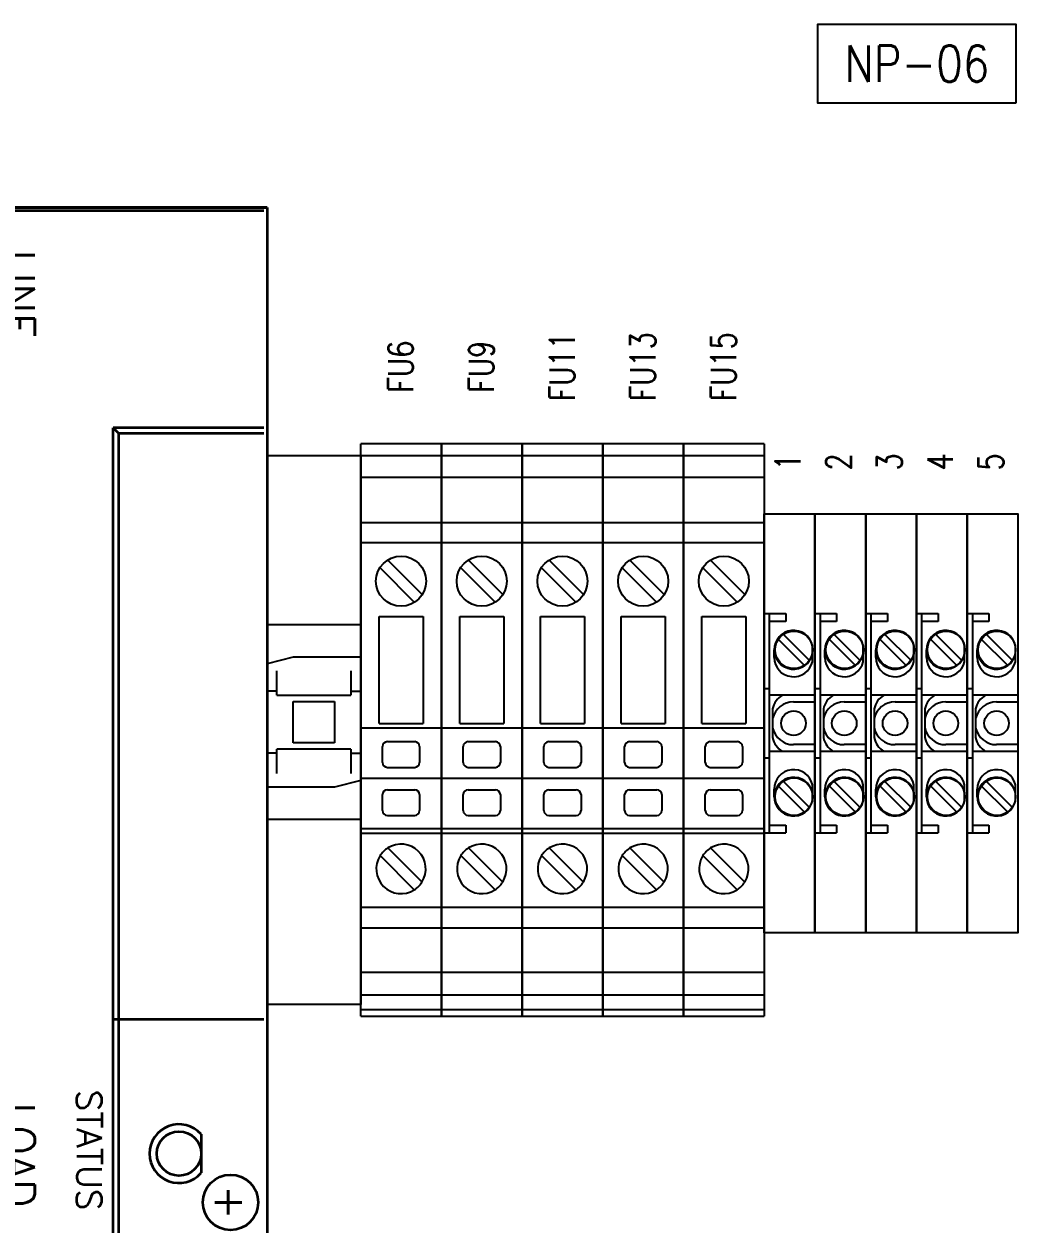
# Model space of a CAD drawing. Header units: inches. Extents: x -4 to 280, y -9 to 35.
# Drawn here: x 38.091 to 42.043, y 22.193 to 26.964 of the extents above; entities that cross this region are included whole.
import ezdxf
from ezdxf.enums import TextEntityAlignment as Align

# ---------------------------------------------------------------- set-up
doc = ezdxf.new("R2010")
doc.units = ezdxf.units.IN
doc.header["$LTSCALE"] = 0.5
doc.header["$MEASUREMENT"] = 0
doc.linetypes.add('DOT', pattern=[0.25, 0, -0.25])
for name, color, linetype in [('1', 7, 'Continuous'), ('PITEM', 20, 'Continuous'), ('WIRENO', 71, 'Continuous')]:
    doc.layers.add(name, color=color, linetype=linetype)
doc.layers.add('E-EQPM', color=6, linetype='Continuous', lineweight=35)
doc.layers.add('TERM_24VDC', color=5, linetype='Continuous', lineweight=5)
doc.styles.add('RomanS', font='romans.shx', dxfattribs={"width": 0.85})
doc.styles.get("Standard").update_dxf_attribs({"font": 'romans.shx', "width": 0.85})
doc.styles.add('WD', font='romans.shx')

# ---------------------------------------------------------------- blocks, each defined once
blk = doc.blocks.new('Surge')
for p, q in [((0, 0), (0, 4.101)), ((3.1, 4.101), (0, 4.101)), ((0, 0), (0, 4.1)), ((3.088, 4.0889), (0.0121, 4.0889)), ((3.088, 4.0889), (3.088, 0.0121)), ((3.1, 0), (3.1, 4.101)), ((3.1, 0), (3.1, 4.1)), ((0, 0), (3.1, 0)), ((3.1, 0), (0, 0)), ((3.088, 0.0121), (0.0121, 0.0121))]:
    blk.add_line(p, q)
at = {"color": 8}
for p, q in [((0.5891, 4.0889), (0.5891, 0.898)), ((0.6111, 4.0889), (0.6111, 0.876)), ((0.262, 3.684), (0.262, 3.838)), ((1.314, 3.832), (1.179, 3.697)), ((1.619, 3.833), (1.479, 3.693)), ((1.781, 3.692), (1.916, 3.832)), ((2.214, 3.832), (2.079, 3.697)), ((2.519, 3.833), (2.379, 3.693)), ((2.681, 3.692), (2.816, 3.832)), ((0.6111, 3.2259), (0.0121, 3.2259)), ((2.489, 0.0121), (2.489, 3.226)), ((3.088, 3.226), (2.489, 3.226)), ((2.511, 3.204), (2.489, 3.226)), ((2.511, 0.0121), (2.511, 3.204)), ((3.088, 3.204), (2.511, 3.204)), ((0.0121, 0.898), (0.5891, 0.898)), ((0.0121, 0.876), (0.6111, 0.876)), ((0.5891, 0.898), (0.6111, 0.876)), ((3.088, 0.8751), (2.489, 0.8751)), ((1.318, 0.408), (1.183, 0.268)), ((1.48, 0.267), (1.62, 0.407)), ((1.785, 0.268), (1.92, 0.403))]:
    blk.add_line(p, q, dxfattribs=at)
for centre, radius in [((0.145, 3.955), 0.11), ((1.25, 3.761), 0.125), ((1.55, 3.761), 0.125), ((1.85, 3.761), 0.125), ((2.15, 3.761), 0.125), ((2.45, 3.761), 0.125), ((2.75, 3.761), 0.125), ((0.35, 3.761), 0.088), ((1.25, 3.761), 0.0956), ((1.552, 3.761), 0.0984), ((1.849, 3.761), 0.0976), ((2.15, 3.761), 0.0956), ((2.452, 3.761), 0.0984), ((2.749, 3.761), 0.0976), ((1.25, 0.339), 0.125), ((1.25, 0.339), 0.0976), ((1.55, 0.339), 0.125), ((1.547, 0.339), 0.0984), ((1.85, 0.339), 0.125), ((1.849, 0.339), 0.0956), ((2.955, 0.145), 0.11)]:
    blk.add_circle(centre, radius, dxfattribs=at)
blk.add_arc((0.35, 3.761), 0.1169, 221.1881, 138.8119, dxfattribs=at)
for p in [(0.145, 3.955), (2.955, 0.145)]:
    blk.add_text('+', height=0.125, rotation=90, dxfattribs=at).set_placement(p, align=Align.MIDDLE)
for s, height, p in [('STATUS', 0.1, (0.7567, 3.7469)), ('LOAD', 0.125, (1.0479, 3.7663)), ('LINE', 0.125, (1.0479, 0.3444))]:
    blk.add_text(s, height=height, rotation=90, dxfattribs=at).set_placement(p, align=Align.CENTER)
for s, p in [('N/L2', (1.6119, 3.5972)), ('G', (1.9137, 3.5972)), ('NC', (2.2105, 3.5972)), ('NC', (2.8091, 3.5972)), ('L/L1', (1.3151, 3.5972)), ('COM', (2.5073, 3.5972))]:
    blk.add_text(s, height=0.125, rotation=90, dxfattribs=at).set_placement(p, align=Align.RIGHT)
for s, p in [('N/L2', (1.6054, 0.4999)), ('L/L1', (1.312, 0.4999)), ('G', (1.9164, 0.4999))]:
    blk.add_text(s, height=0.125, rotation=90, dxfattribs=at).set_placement(p)
blk = doc.blocks.new('A$C6E383473')
at = {"layer": 'E-EQPM'}
blk.add_blockref('Surge', (0, 0), dxfattribs=at)
blk = doc.blocks.new('UK 3 N')
at = {"layer": '1', "color": 7}
for p, q in [((0, 0.436), (0.0862, 0.436)), ((0.0216, -0.436), (0.0216, 0.436)), ((0.0862, 0.436), (0.0862, 0.4046)), ((0.0862, 0.4046), (0.0216, 0.4046)), ((0.0765, 0.3528), (0.1788, 0.2506)), ((0.0397, 0.2616), (0.0397, 0.292)), ((0.1594, 0.2312), (0.0571, 0.3334)), ((0.1915, 0.2443), (0.1915, 0.3092)), ((0.0216, 0.1372), (0, 0.1372)), ((0.2018, 0.1117), (0.0216, 0.1117)), ((0.0333, 0.0573), (0.0333, -0.0573)), ((0.1166, 0.0852), (0.2018, 0.0852)), ((0.2018, -0.0852), (0.1166, -0.0852)), ((0, -0.1372), (0.0216, -0.1372)), ((0.0216, -0.1117), (0.2018, -0.1117)), ((0.0765, -0.2312), (0.1788, -0.3334)), ((0.0397, -0.292), (0.0397, -0.2616)), ((0.1594, -0.3528), (0.0571, -0.2506)), ((0.1915, -0.3092), (0.1915, -0.2443)), ((0.0216, -0.4046), (0.0862, -0.4046)), ((0.0862, -0.4046), (0.0862, -0.436)), ((0, -0.436), (0.0862, -0.436))]:
    blk.add_line(p, q, dxfattribs=at)
blk.add_lwpolyline([(0, -0.8328), (0, 0.8328), (0.2018, 0.8328), (0.2018, -0.8328)], close=True, dxfattribs=at)
for centre, radius in [((0.118, 0.292), 0.0745), ((0.1166, 0), 0.049), ((0.118, -0.292), 0.0745)]:
    blk.add_circle(centre, radius, dxfattribs=at)
for centre, radius, start, end in [((0.1166, 0.292), 0.0769, 12.9612, 347.0388), ((0.1166, 0.2616), 0.0769, 180, 347.0388), ((0.1156, 0.0392), 0.0843, 120.6312, 167.6192), ((0.1166, 0), 0.0852, 90, 167.6908), ((0.1166, 0), 0.0852, 192.3092, 270), ((0.1156, -0.0392), 0.0843, 192.3808, 239.3688), ((0.1166, -0.2616), 0.0769, 12.9612, 180), ((0.1166, -0.292), 0.0769, 12.9612, 347.0388)]:
    blk.add_arc(centre, radius, start, end, dxfattribs=at)
at = {"layer": '1', "color": 7, "linetype": 'DOT'}
blk.add_point((0, 0.6858), dxfattribs=at)
blk = doc.blocks.new('WD_WNH')
at = {"linetype": 'Continuous', "style": 'WD', "width": 0.8}
blk.add_attdef('WIRENO', text='', height=0.1, dxfattribs=at).set_placement((0, 0.0625), align=Align.CENTER)
at = {"style": 'WD', "flags": 1}
for tag, p in [('W01USER', (0, 0.0781)), ('W02USER', (0, 0.0703)), ('W03USER', (0, 0.0625)), ('W04USER', (0, 0.0547)), ('W05USER', (0, 0.0469)), ('W06USER', (0, 0.0391)), ('W07USER', (0, 0.0312)), ('W08USER', (0, 0.0234)), ('W09USER', (0, 0.0156)), ('W10USER', (0, 0.0078))]:
    blk.add_attdef(tag, text='', height=0.005, dxfattribs=at).set_placement(p, align=Align.CENTER)
blk = doc.blocks.new('UK END_STOP')
at = {"layer": '1', "color": 7}
for p, q in [((0, 1.0909), (0.3728, 1.0909)), ((0, -1.0909), (0, 1.0909)), ((0.3728, 1.0909), (0.3728, -1.0909)), ((0.3728, 0.4179), (0, 0.4179)), ((0.104, 0.2904), (0, 0.2631)), ((0.3728, 0.2904), (0.104, 0.2904)), ((0.0392, 0.1389), (0.0392, 0.2354)), ((0.3335, 0.2354), (0.3335, 0.1389)), ((0.0392, 0.155), (0, 0.155)), ((0.3335, 0.155), (0.3728, 0.155)), ((0.0392, 0.1389), (0.3335, 0.1389)), ((0.104, 0.1138), (0.2688, 0.1138)), ((0.104, -0.051), (0.104, 0.1138)), ((0.2688, 0.1138), (0.2688, -0.051)), ((0.0392, -0.0922), (0, -0.0922)), ((0.3335, -0.0761), (0.0392, -0.0761)), ((0.0392, -0.1726), (0.0392, -0.0761)), ((0.2688, -0.051), (0.104, -0.051)), ((0.3335, -0.0761), (0.3335, -0.1726)), ((0.3335, -0.0922), (0.3728, -0.0922)), ((0.2688, -0.2276), (0, -0.2276)), ((0.3728, -0.2003), (0.2688, -0.2276)), ((0.3728, -0.3551), (0, -0.3551)), ((0.3728, -1.0909), (0, -1.0909))]:
    blk.add_line(p, q, dxfattribs=at)
at = {"layer": '1', "color": 7, "linetype": 'DOT'}
blk.add_point((0, 0.7142), dxfattribs=at)
blk = doc.blocks.new('c3046485')
at = {"color": 7, "linetype": 'Continuous'}
for p, q in [((8.15, 16.3), (0, 16.3)), ((0, 15.1), (8.15, 15.1)), ((8.15, 12.9), (0, 12.9)), ((8.15, 8.31), (0, 8.31)), ((0, 6.34), (8.15, 6.34)), ((1.85, -1.15), (6.3, -1.15)), ((1.85, -11.95), (1.85, -1.15)), ((2.2, -15.88), (2.2, -14.28)), ((2.7, -13.78), (5.45, -13.78)), ((5.95, -14.28), (5.95, -15.88)), ((2.7, -16.38), (5.45, -16.38)), ((2.2, -20.73), (2.2, -19.13)), ((2.7, -18.63), (5.45, -18.63)), ((5.95, -19.13), (5.95, -20.73)), ((2.7, -21.23), (5.45, -21.23)), ((8.15, -22.58), (0, -22.58)), ((8.15, -23.05), (0, -23.05)), ((8.15, -30.54), (0, -30.54)), ((8.15, -37.1), (0, -37.1)), ((0, -40.82), (8.15, -40.82)), ((0, -41.5), (8.15, -41.5))]:
    blk.add_line(p, q, dxfattribs=at)
blk.add_circle((4.07, 2.42), 2.53, dxfattribs=at)
for centre, start, end in [((2.7, -14.28), 90, 180), ((5.45, -14.28), 360, 90), ((2.7, -15.88), 180, 270), ((5.45, -15.88), 270, 360), ((2.7, -19.13), 90, 180), ((5.45, -19.13), 360, 90), ((2.7, -20.73), 180, 270), ((5.45, -20.73), 270, 360)]:
    blk.add_arc(centre, 0.5, start, end, dxfattribs=at)
at = {"layer": '1', "color": 7, "linetype": 'Continuous'}
for p, q in [((0, -32.6), (0, 16.3)), ((8.15, 16.3), (8.15, -32.6)), ((1.96, 3.76), (5.41, 0.31)), ((6.19, 1.09), (2.74, 4.54)), ((6.3, -1.15), (6.3, -11.95)), ((1.85, -11.95), (6.3, -11.95)), ((8.15, -12.42), (0, -12.42)), ((8.15, -17.5), (0, -17.5)), ((1.96, -25.29), (5.41, -28.74)), ((6.19, -27.96), (2.74, -24.51)), ((8.15, -32.6), (0, -32.6)), ((0, -39.36), (0, -32.6)), ((8.15, -32.6), (8.15, -39.36)), ((0, -39.36), (8.15, -39.36)), ((0, -41.5), (0, -39.36)), ((8.15, -39.36), (8.15, -41.5))]:
    blk.add_line(p, q, dxfattribs=at)
for start, end in [(327.7076, 122.2924), (147.7076, 302.2924), (122.2924, 147.7076), (302.2924, 327.7076)]:
    blk.add_arc((4.07, -26.63), 2.5, start, end, dxfattribs=at)
at = {"layer": '1', "color": 7}
blk.add_point((0, 0), dxfattribs=at)
blk = doc.blocks.new('ADHESIVENAMEPLATE')
blk.add_lwpolyline([(40.8039, 6.2642), (40.0165, 6.2642), (40.0165, 6.5791), (40.8039, 6.5791)], close=True)
at = {"layer": 'PITEM', "style": 'RomanS', "width": 0.85}
blk.add_attdef('NP_NO', text='', height=0.145, dxfattribs=at).set_placement((40.4102, 6.4216), align=Align.MIDDLE)

msp = doc.modelspace()

# ---------------------------------------------------------------- block references
msp.add_blockref('ADHESIVENAMEPLATE', (1.23108, 20.38483)).add_auto_attribs({'NP_NO': 'NP-06'})
for p, xscale, yscale, zscale in [((39.42974, 24.6535), 0.03937000000000168, 0.03937000000000168, 0.03937000000000168), ((39.75061, 24.6535), 0.03937000000000523, 0.03937000000000523, 0.03937000000000523), ((40.07147, 24.6535), 0.03937000000000523, 0.03937000000000523, 0.03937000000000523), ((40.39234, 24.6535), 0.03937000000000523, 0.03937000000000523, 0.03937000000000523), ((40.7132, 24.6535), 0.03937000000000523, 0.03937000000000523, 0.03937000000000523)]:
    msp.add_blockref('c3046485', p, dxfattribs=dict(xscale=xscale, yscale=yscale, zscale=zscale))
msp.add_blockref('UK END_STOP', (39.05696, 24.15701))
at = {"layer": 'E-EQPM', "color": 4, "rotation": 180}
msp.add_blockref('A$C6E383473', (39.05698, 26.23415), dxfattribs=at)
at = {"layer": 'TERM_24VDC', "color": 5}
for p in [(41.03407, 24.18415), (41.2359, 24.18415), (41.43773, 24.18415), (41.63956, 24.18415), (41.8414, 24.18415)]:
    msp.add_blockref('UK 3 N', p, dxfattribs=at)
at = {"layer": 'WIRENO'}
ref = msp.add_blockref('WD_WNH', (40.66378, 25.60203, 0.87467), dxfattribs=dict(at, rotation=90))
ref.add_attrib('WIRENO', 'FU13', dxfattribs={"linetype": 'Continuous', "height": 0.1, "rotation": 90, "style": 'WD', "width": 0.8}).set_placement((40.60128, 25.60203, 0.87467), align=Align.CENTER)
ref = msp.add_blockref('WD_WNH', (40.98464, 25.60203, 0.87467), dxfattribs=dict(at, rotation=90))
ref.add_attrib('WIRENO', 'FU15', dxfattribs={"linetype": 'Continuous', "height": 0.1, "rotation": 90, "style": 'WD', "width": 0.8}).set_placement((40.92214, 25.60203, 0.87467), align=Align.CENTER)
ref = msp.add_blockref('WD_WNH', (39.70118, 25.60203, 0.87467), dxfattribs=dict(at, rotation=90))
ref.add_attrib('WIRENO', 'FU6', dxfattribs={"linetype": 'Continuous', "height": 0.1, "rotation": 90, "style": 'WD', "width": 0.8}).set_placement((39.63868, 25.60203, 0.87467), align=Align.CENTER)
ref = msp.add_blockref('WD_WNH', (40.02205, 25.60203, 0.87467), dxfattribs=dict(at, rotation=90))
ref.add_attrib('WIRENO', 'FU9', dxfattribs={"linetype": 'Continuous', "height": 0.1, "rotation": 90, "style": 'WD', "width": 0.8}).set_placement((39.95955, 25.60203, 0.87467), align=Align.CENTER)
ref = msp.add_blockref('WD_WNH', (40.34291, 25.60203, 0.87467), dxfattribs=dict(at, rotation=90))
ref.add_attrib('WIRENO', 'FU11', dxfattribs={"linetype": 'Continuous', "height": 0.1, "rotation": 90, "style": 'WD', "width": 0.8}).set_placement((40.28041, 25.60203, 0.87467), align=Align.CENTER)
ref = msp.add_blockref('WD_WNH', (41.44242, 25.22319, 0.87467), dxfattribs=dict(at, rotation=90))
ref.add_attrib('WIRENO', '2', dxfattribs={"linetype": 'Continuous', "height": 0.1, "rotation": 90, "style": 'WD', "width": 0.8}).set_placement((41.37992, 25.22319, 0.87467), align=Align.CENTER)
ref = msp.add_blockref('WD_WNH', (41.64425, 25.22319, 0.87467), dxfattribs=dict(at, rotation=90))
ref.add_attrib('WIRENO', '3', dxfattribs={"linetype": 'Continuous', "height": 0.1, "rotation": 90, "style": 'WD', "width": 0.8}).set_placement((41.58175, 25.22319, 0.87467), align=Align.CENTER)
ref = msp.add_blockref('WD_WNH', (41.84608, 25.22319, 0.87467), dxfattribs=dict(at, rotation=90))
ref.add_attrib('WIRENO', '4', dxfattribs={"linetype": 'Continuous', "height": 0.1, "rotation": 90, "style": 'WD', "width": 0.8}).set_placement((41.78358, 25.22319, 0.87467), align=Align.CENTER)
ref = msp.add_blockref('WD_WNH', (42.04791, 25.22319, 0.87467), dxfattribs=dict(at, rotation=90))
ref.add_attrib('WIRENO', '5', dxfattribs={"linetype": 'Continuous', "height": 0.1, "rotation": 90, "style": 'WD', "width": 0.8}).set_placement((41.98541, 25.22319, 0.87467), align=Align.CENTER)
ref = msp.add_blockref('WD_WNH', (41.24059, 25.22319, 0.87467), dxfattribs=dict(at, rotation=90))
ref.add_attrib('WIRENO', '1', dxfattribs={"linetype": 'Continuous', "height": 0.1, "rotation": 90, "style": 'WD', "width": 0.8}).set_placement((41.17809, 25.22319, 0.87467), align=Align.CENTER)

doc.saveas('drawing.dxf')
